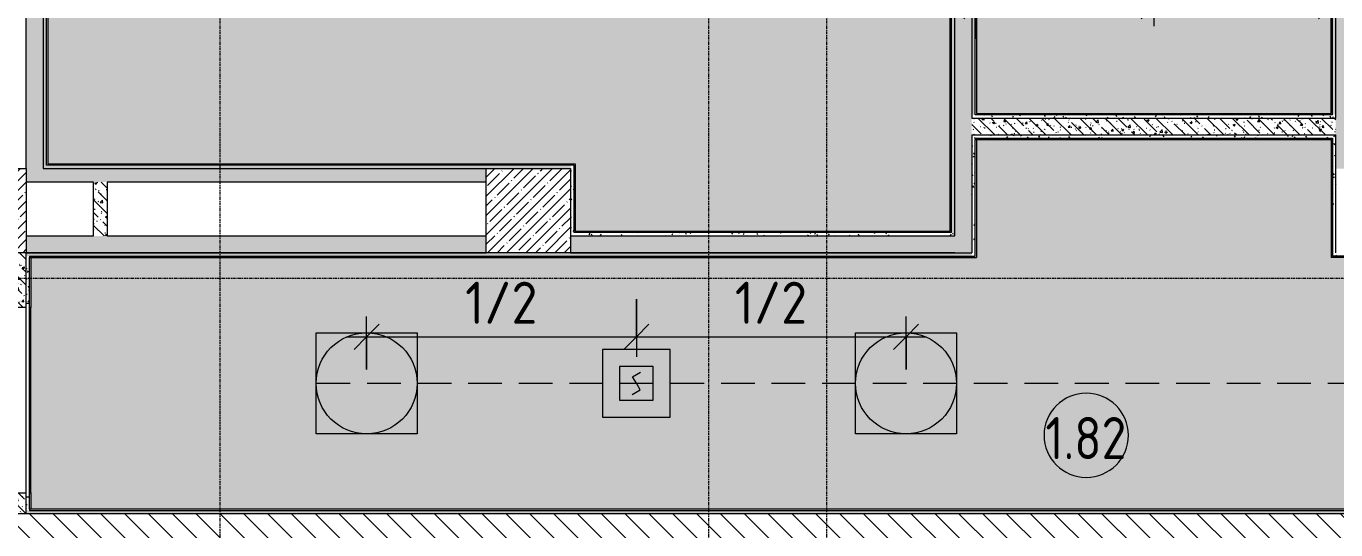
# Model space of a CAD drawing. Header units: millimetres. Extents: x 35928 to 232966, y -8553 to 29000.
# Drawn here: x 70810 to 78580, y 13505 to 16496 of the extents above; entities that cross this region are included whole.
import ezdxf

# ---------------------------------------------------------------- set-up
doc = ezdxf.new("R2010")
doc.units = ezdxf.units.MM
doc.linetypes.add('ADSK_Штрих_ш2 п1', pattern=[300, 200, -100])
doc.linetypes.add('Осевая', pattern=[31.75, 6.35, -4.7625, 15.875, -4.7625])
for name, color, linetype, lineweight in [('A-ANNO-DIMS', 7, 'Continuous', 9), ('A-ANNO-DIMS-100', 7, 'Continuous', 9), ('A-ANNO-NOTE', 7, 'Continuous', 9), ('A-AREA-IDEN', 7, 'Continuous', 9), ('A-DETL-2', 7, 'ADSK_Штрих_ш2 п1', 9), ('A-WALL', 7, 'Continuous', 9), ('I-WALL', 7, 'Continuous', 9), ('Q-SPCQ', 7, 'Continuous', 9), ('S-COLS', 7, 'Continuous', 9), ('Оси-2', 7, 'Осевая', 9)]:
    doc.layers.add(name, color=color, linetype=linetype, lineweight=lineweight)
doc.layers.add('A-CLNG-PATT-1', color=7, linetype='Continuous', lineweight=9, transparency=1)
for name, color, linetype, lineweight, true_color in [('A-WALL-1', 7, 'Continuous', 9, 0x3c3c3c), ('A-WALL-FNSH-1', 7, 'Continuous', 9, 0x3c3c3c), ('I-WALL-1', 7, 'Continuous', 9, 0x535353), ('Q-SPCQ-4', 1, 'Continuous', 9, 0xff0000), ('S-COLS-1', 9, 'Continuous', 9, 0x808080), ('S-COLS-2', 7, 'Continuous', 9, 0x3c3c3c)]:
    doc.layers.add(name, color=color, linetype=linetype, lineweight=lineweight, true_color=true_color)
doc.styles.add('GOST Common', font='GOST_Common.ttf', dxfattribs={"width": 0.9, "height": 250})
doc.styles.add('ISOCPEUR', font='isocpeur.ttf', dxfattribs={"width": 0.9, "height": 250})
doc.dimstyles.new('ISO-2_5_0_9К_БОЛЬШОЙ', dxfattribs={"dimscale": 304.8, "dimtxt": 248.995294, "dimasz": 0.492126, "dimexe": 0.393701, "dimexo": 0.984252, "dimgap": 0, "dimtad": 1, "dimdec": 0, "dimrnd": 10, "dimzin": 0, "dimdsep": 46, "dimtxsty": 'ISOCPEUR', "dimblk1": 'OBLIQUE', "dimblk2": 'OBLIQUE', "dimsah": 1, "dimcen": 0.09, "dimdle": 0.393701, "dimazin": 0, "dimtfac": 1, "dimtdec": 4, "dimtix": 1, "dimtmove": 0, "dimatfit": 3, "dimfxl": 1, "dimtvp": 1, "dimtolj": 1, "dimtzin": 0, "dimarcsym": 2})
pattern_1 = [(135, (0, 0), (-75.43415, -75.43415), [106.68, -17.78, 3.556, -17.78]), (135, (0, 75.39), (-75.43415, -75.43415), []), (50, (0, 0), (127.52922, -11.15758), [13.335, -146.685]), (355, (0, 0), (-24.66966, 133.74002), [10.668, -117.348]), (100.451, (10.63, -0.93), (102.85973, 122.58178), [11.333, -124.663]), (46.184, (0, 35.56), (189.75516, -29.43036), [20.002, -220.027]), (96.636, (15.81, 33.1), (166.1822, 173.1996), [17, -186.995]), (351.184, (0, 35.56), (166.18393, 173.19757), [16.002, -176.022]), (21, (17.78, 26.67), (106.13027, -71.58603), [13.335, -146.685]), (326, (17.78, 26.67), (43.26188, 128.93175), [10.668, -117.348]), (71.451, (26.62, 20.7), (149.39198, 57.34505), [11.333, -124.663]), (37.5, (0, 0), (2.162228, 59.188357), [3.353, -112.573, 3.353, -115.773, -117.792]), (37.5, (0, 0), (2.162228, 59.188357), [-235.052, 3.353, -114.44]), (7.5, (0, 0), (46.773857, 70.12615), [3.353, -64.567, 3.353, -109.906, -44.894]), (7.5, (0, 0), (46.773857, 70.12615), [-181.178, 3.353, -41.542]), (327.5, (-39.65, 0), (94.91367, -4.010093), [3.353, -41.097, 3.353, -135.331, -184.023]), (327.5, (-39.65, 0), (94.91367, -4.010093), [-183.134, 3.353, -180.67]), (317.5, (-57.43, 0), (103.69057, 17.79882), [3.353, -54.432, 3.353, -88.748, -130.683]), (317.5, (-57.43, 0), (103.69057, 17.79882), [-149.885, 3.353, -127.33])]
pattern_2 = [(0, (0, 0), (121.92, 30.48), [10.058, -81.382, 10.058, -81.382, -487.68]), (0, (0, 0), (121.92, 30.48), [-182.88, 10.058, -172.822, 10.058, -81.382, -213.36]), (0, (0, 0), (121.92, 30.48), [-457.2, 10.058, -50.902, 10.058, -142.342]), (120, (45.72, 15.24), (-87.356454, 90.345817), [10.058, -81.382, 10.058, -81.382, -487.68]), (120, (45.72, 15.24), (-87.356454, 90.345817), [-182.88, 10.058, -172.822, 10.058, -81.382, -213.36]), (120, (45.72, 15.24), (-87.356454, 90.345817), [-457.2, 10.058, -50.902, 10.058, -142.342]), (240, (60.96, 76.2), (-34.563546, -120.825817), [10.058, -81.382, 10.058, -81.382, -487.68]), (240, (60.96, 76.2), (-34.563546, -120.825817), [-182.88, 10.058, -172.822, 10.058, -81.382, -213.36]), (240, (60.96, 76.2), (-34.563546, -120.825817), [-457.2, 10.058, -50.902, 10.058, -142.342])]

# ---------------------------------------------------------------- blocks, each defined once
blk = doc.blocks.new('BSC_Колонна _Прямоугольная - 500х500-V28-Сводный план потолков 1 этажа в осях 12-23')
at = {"layer": 'S-COLS-1'}
h = blk.add_hatch(dxfattribs=at)
h.set_pattern_fill('FP_44', color=256, style=0, pattern_type=2)
h.set_pattern_definition([(45, (-70560, -15400), (-57.02463, 57.02463), []), (45, (-70502.975, -15400), (-57.02463, 57.02463), [100.806, -20.161, 3.353, -16.808])])
h.paths.add_polyline_path([(-250, -250), (250, -250), (250, 250), (-250, 250), (-250, 170.6)])
at = {"layer": 'S-COLS-2'}
for p, q in [((-250, 250), (250, 250)), ((-250, -250), (-250, 250)), ((250, 250), (250, -250)), ((250, -250), (-250, -250))]:
    blk.add_line(p, q, dxfattribs=at)
blk = doc.blocks.new('BSC_Колонна _Прямоугольная - 500х500-V29-Сводный план потолков 1 этажа в осях 12-23')
at = {"layer": 'S-COLS-1'}
h = blk.add_hatch(dxfattribs=at)
h.set_pattern_fill('FP_45', color=256, style=0, pattern_type=2)
h.set_pattern_definition([(45, (-73790, -15400), (-57.02463, 57.02463), []), (45, (-73732.975, -15400), (-57.02463, 57.02463), [100.806, -20.161, 3.353, -16.808])])
h.paths.add_polyline_path([(-250, -250), (250, -250), (250, 250), (-250, 250)])
at = {"layer": 'S-COLS-2'}
for p, q in [((-250, 250), (250, 250)), ((-250, -250), (-250, 250)), ((250, 250), (250, -250)), ((250, -250), (-250, -250))]:
    blk.add_line(p, q, dxfattribs=at)
blk = doc.blocks.new('Извещатель потолочный - Монтируемые на перекрытии-30363648-Сводный план потолков 1 этажа в осях 12-23')
at = {"layer": 'Q-SPCQ'}
for p, q in [((-300, 300), (-300, -100)), ((100, 300), (-300, 300)), ((100, -100), (100, 300)), ((0, 200), (-200, 200)), ((-200, 200), (-200, 0)), ((-122.5, 139), (-74.9, 166.5)), ((0, 0), (0, 200)), ((-100, 100), (-122.5, 139)), ((-77.5, 61), (-100, 100)), ((-200, 0), (0, 0)), ((-125.1, 33.5), (-77.5, 61)), ((-300, -100), (100, -100))]:
    blk.add_line(p, q, dxfattribs=at)
blk = doc.blocks.new('Марка_Помещения - Номер-25198446-Сводный план потолков 1 этажа в осях 12-23')
at = {"layer": 'A-AREA-IDEN'}
for start, end in [(360, 180), (180, 360)]:
    blk.add_arc((0, 0), 2.5, start, end, dxfattribs=at)
blk = doc.blocks.new('DIMBLOCK104-Сводный план потолков 1 этажа в осях 12-23')
at = {"layer": 'A-ANNO-DIMS-100'}
for p, q in [((74430, 14875), (74430, 14531.8)), ((74430, 14651.8), (74430, 14875)), ((72830, 14457.8), (72830, 14771.8)), ((72710, 14651.8), (74430, 14651.8)), ((72830, 14651.8), (72830, 14457.8))]:
    blk.add_line(p, q, dxfattribs=at)
at = {"layer": 'A-ANNO-DIMS-100', "lineweight": 20}
for p, q in [((72830, 14651.8), (72905, 14726.8)), ((74430, 14651.8), (74505, 14726.8)), ((72830, 14651.8), (72755, 14576.8)), ((74430, 14651.8), (74355, 14576.8))]:
    blk.add_line(p, q, dxfattribs=at)
at = {"layer": 'A-ANNO-DIMS-100', "color": 0, "insert": (73414.5, 14978.4), "char_height": 250, "width": 517.144, "attachment_point": 1, "line_spacing_factor": 1.149209, "style": 'ISOCPEUR'}
blk.add_mtext('1/2', dxfattribs=at)
blk = doc.blocks.new('_Oblique')
at = {"color": 0, "linetype": 'ByBlock', "lineweight": -2}
blk.add_line((-0.5, -0.5), (0.5, 0.5), dxfattribs=at)
blk = doc.blocks.new('DIMBLOCK105-Сводный план потолков 1 этажа в осях 12-23')
at = {"layer": 'A-ANNO-DIMS-100'}
for p, q in [((74430, 14875), (74430, 14531.8)), ((74430, 14651.8), (74430, 14875)), ((76030, 14457.8), (76030, 14771.8)), ((74430, 14651.8), (76150, 14651.8)), ((76030, 14651.8), (76030, 14457.8))]:
    blk.add_line(p, q, dxfattribs=at)
at = {"layer": 'A-ANNO-DIMS-100', "lineweight": 20}
for p, q in [((74430, 14651.8), (74505, 14726.8)), ((76030, 14651.8), (76105, 14726.8)), ((74430, 14651.8), (74355, 14576.8)), ((76030, 14651.8), (75955, 14576.8))]:
    blk.add_line(p, q, dxfattribs=at)
at = {"layer": 'A-ANNO-DIMS-100', "color": 0, "insert": (75014.5, 14978.4), "char_height": 250, "width": 517.144, "attachment_point": 1, "line_spacing_factor": 1.149209, "style": 'ISOCPEUR'}
blk.add_mtext('1/2', dxfattribs=at)
blk = doc.blocks.new('DIMBLOCK145-Сводный план потолков 1 этажа в осях 12-23')
at = {"layer": 'A-ANNO-DIMS-100'}
for p, q in [((77499.8, 17971), (77499.8, 16495.1)), ((77499.8, 16615.1), (77499.8, 17971)), ((76447.8, 16421.2), (76447.8, 16735.1)), ((76327.8, 16615.1), (77499.8, 16615.1)), ((76447.8, 16615.1), (76447.8, 16421.2))]:
    blk.add_line(p, q, dxfattribs=at)
at = {"layer": 'A-ANNO-DIMS-100', "lineweight": 20}
for p, q in [((76447.8, 16615.1), (76522.8, 16690.1)), ((77499.8, 16615.1), (77574.8, 16690.1)), ((76447.8, 16615.1), (76372.8, 16540.1)), ((77499.8, 16615.1), (77424.8, 16540.1))]:
    blk.add_line(p, q, dxfattribs=at)
at = {"layer": 'A-ANNO-DIMS-100', "color": 0, "insert": (76758.3, 16941.7), "char_height": 250, "width": 517.144, "attachment_point": 1, "line_spacing_factor": 1.149209, "style": 'ISOCPEUR'}
blk.add_mtext('1/2', dxfattribs=at)
blk = doc.blocks.new('DIMBLOCK146-Сводный план потолков 1 этажа в осях 12-23')
at = {"layer": 'A-ANNO-DIMS-100'}
for p, q in [((77499.8, 17971), (77499.8, 16495.1)), ((77499.8, 16615.1), (77499.8, 17971)), ((78551.8, 16421.2), (78551.8, 16735.1)), ((77499.8, 16615.1), (78671.8, 16615.1)), ((78551.8, 16615.1), (78551.8, 16421.2))]:
    blk.add_line(p, q, dxfattribs=at)
at = {"layer": 'A-ANNO-DIMS-100', "lineweight": 20}
for p, q in [((77499.8, 16615.1), (77574.8, 16690.1)), ((78551.8, 16615.1), (78626.8, 16690.1)), ((77499.8, 16615.1), (77424.8, 16540.1)), ((78551.8, 16615.1), (78476.8, 16540.1))]:
    blk.add_line(p, q, dxfattribs=at)
at = {"layer": 'A-ANNO-DIMS-100', "color": 0, "insert": (77810.3, 16941.7), "char_height": 250, "width": 517.144, "attachment_point": 1, "line_spacing_factor": 1.149209, "style": 'ISOCPEUR'}
blk.add_mtext('1/2', dxfattribs=at)

msp = doc.modelspace()

# ---------------------------------------------------------------- hatches: boundary and pattern name
at = {"layer": 'A-CLNG-PATT-1'}
h = msp.add_hatch(color=256, dxfattribs=at)
h.paths.add_polyline_path([(76255, 15278), (76291.8, 15278), (76291.8, 21022), (70938, 21022), (70938, 19128), (71338, 19128), (71338, 18572), (70938, 18572), (70938, 15678), (74068, 15678), (74068.3, 15278), (76092.2, 15278)])
h.paths.add_polyline_path([(73521.5, 18572), (73512, 18572), (73512, 19128), (74068, 19128), (74068, 18572), (73540, 18572)])
for points in [[(78551.8, 15978), (78551.8, 21022), (76827.5, 21022), (76827.5, 20442), (76447.8, 20442), (76447.8, 15978), (77544.7, 15978)], [(84480, 13628), (84480, 15046.2), (84328.5, 15122), (81022, 15122), (81022, 15522), (79108, 15522), (79108, 15122), (78552, 15122), (78552, 15822), (76447.8, 15822), (76447.8, 15122), (70838, 15122), (70838, 13628), (84461.7, 13628)]]:
    msp.add_hatch(color=256, dxfattribs=at).paths.add_polyline_path(points)
at = {"layer": 'I-WALL'}
h = msp.add_hatch(dxfattribs=at)
h.set_pattern_fill('FP_22', color=256, style=0, pattern_type=2)
h.set_pattern_definition(pattern_1)
h.paths.add_polyline_path([(78579.8, 15150), (78580, 15150.8), (78580, 15650), (78679.8, 15650), (78679.8, 18600), (78580, 18600), (78580, 19100), (78679.8, 19100), (78679.8, 21150), (78579.8, 21150), (78579.8, 15570.6)])
h = msp.add_hatch(dxfattribs=at)
h.set_pattern_fill('FP_22', color=256, style=0, pattern_type=2)
h.set_pattern_definition(pattern_1)
h.paths.add_polyline_path([(70910, 15570), (70910, 21050), (70810, 21050), (70810, 15570)])
h = msp.add_hatch(dxfattribs=at)
h.set_pattern_fill('FP_58', color=256, style=0, pattern_type=2)
h.set_pattern_definition(pattern_2)
h.paths.add_polyline_path([(76319.8, 15270), (76319.8, 21030), (76299.8, 21030), (76299.8, 15270)])
h = msp.add_hatch(dxfattribs=at)
h.set_pattern_fill('FP_22', color=256, style=0, pattern_type=2)
h.set_pattern_definition(pattern_1)
h.paths.add_polyline_path([(76319.8, 15150), (76419.8, 15150), (76419.8, 21050), (76319.8, 21050), (76319.8, 15250)])
h = msp.add_hatch(dxfattribs=at)
h.set_pattern_fill('FP_58', color=256, style=0, pattern_type=2)
h.set_pattern_definition(pattern_2)
h.paths.add_polyline_path([(78579.8, 15970), (78579.8, 21050), (78559.8, 21050), (78559.8, 15970)])
h = msp.add_hatch(dxfattribs=at)
h.set_pattern_fill('FP_58', color=256, style=0, pattern_type=2)
h.set_pattern_definition(pattern_2)
h.paths.add_polyline_path([(76439.8, 15970), (76439.8, 20450), (76419.8, 20450), (76419.8, 15970)])
h = msp.add_hatch(dxfattribs=at)
h.set_pattern_fill('FP_58', color=256, style=0, pattern_type=2)
h.set_pattern_definition(pattern_2)
h.paths.add_polyline_path([(70930, 15670), (70930, 18600), (70910, 18600), (70910, 15670)])
h = msp.add_hatch(dxfattribs=at)
h.set_pattern_fill('FP_58', color=256, style=0, pattern_type=2)
h.set_pattern_definition(pattern_2)
h.paths.add_polyline_path([(78579.8, 15950), (78579.8, 15970), (76419.8, 15970), (76419.8, 15950), (77544.7, 15950)])
h = msp.add_hatch(dxfattribs=at)
h.set_pattern_fill('FP_22', color=256, style=0, pattern_type=2)
h.set_pattern_definition(pattern_1)
h.paths.add_polyline_path([(78579.8, 15850), (78579.8, 15950), (76419.8, 15950), (76419.8, 15850), (77544.7, 15850)])
h = msp.add_hatch(dxfattribs=at)
h.set_pattern_fill('FP_58', color=256, style=0, pattern_type=2)
h.set_pattern_definition(pattern_2)
h.paths.add_polyline_path([(78560, 15830), (78560, 15850), (76419.8, 15850), (76419.8, 15830), (78552, 15830)])
h = msp.add_hatch(dxfattribs=at)
h.set_pattern_fill('FP_58', color=256, style=0, pattern_type=2)
h.set_pattern_definition(pattern_2)
h.paths.add_polyline_path([(76419.8, 15130), (76439.8, 15130), (76439.8, 15830), (76419.8, 15830), (76419.8, 15150)])
h = msp.add_hatch(dxfattribs=at)
h.set_pattern_fill('FP_58', color=256, style=0, pattern_type=2)
h.set_pattern_definition(pattern_2)
h.paths.add_polyline_path([(78579.8, 15150), (78580, 15150), (78580, 15850), (78560, 15850), (78560, 15150)])
h = msp.add_hatch(dxfattribs=at)
h.set_pattern_fill('FP_58', color=256, style=0, pattern_type=2)
h.set_pattern_definition(pattern_2)
h.paths.add_polyline_path([(74040, 15650), (74040, 15670), (70910, 15670), (70910, 15650), (73540, 15650)])
h = msp.add_hatch(dxfattribs=at)
h.set_pattern_fill('FP_22', color=256, style=0, pattern_type=2)
h.set_pattern_definition(pattern_1)
h.paths.add_polyline_path([(73540, 15570), (73540, 15650), (70910, 15650), (70910, 15570), (73187.1, 15570)])
h = msp.add_hatch(dxfattribs=at)
h.set_pattern_fill('FP_58', color=256, style=0, pattern_type=2)
h.set_pattern_definition(pattern_2)
h.paths.add_polyline_path([(74040, 15270), (74060, 15270), (74060, 15670), (74040, 15670), (74040, 15650)])
h = msp.add_hatch(dxfattribs=at)
h.set_pattern_fill('FP_22', color=256, style=0, pattern_type=2)
h.set_pattern_definition(pattern_1)
h.paths.add_polyline_path([(71290, 15250), (71290, 15570), (71210, 15570), (71210, 15250)])
h = msp.add_hatch(dxfattribs=at)
h.set_pattern_fill('FP_22', color=256, style=0, pattern_type=2)
h.set_pattern_definition(pattern_1)
h.paths.add_polyline_path([(76092.2, 15150), (76319.8, 15150), (76319.8, 15250), (74040, 15250), (74040, 15150)])
h.paths.add_polyline_path([(73540, 15150), (73540, 15250), (70810, 15250), (70810, 15150), (73187.1, 15150)])
h = msp.add_hatch(dxfattribs=at)
h.set_pattern_fill('FP_58', color=256, style=0, pattern_type=2)
h.set_pattern_definition(pattern_2)
h.paths.add_polyline_path([(76319.8, 15250), (76319.8, 15270), (74040, 15270), (74040, 15250), (76092.2, 15250)])
h = msp.add_hatch(dxfattribs=at)
h.set_pattern_fill('FP_22', color=256, style=0, pattern_type=2)
h.set_pattern_definition(pattern_1)
h.paths.add_polyline_path([(70810, 13600), (70810, 13725), (70710, 13725), (70710, 13600)])
h.paths.add_polyline_path([(70710, 14825), (70810, 14825), (70810, 15150), (70710, 15150), (70710, 15106.2)])
h = msp.add_hatch(dxfattribs=at)
h.set_pattern_fill('FP_58', color=256, style=0, pattern_type=2)
h.set_pattern_definition(pattern_2)
h.paths.add_polyline_path([(76419.8, 15130), (76419.8, 15150), (70810, 15150), (70810, 15130), (76092.2, 15130)])
h = msp.add_hatch(dxfattribs=at)
h.set_pattern_fill('FP_58', color=256, style=0, pattern_type=2)
h.set_pattern_definition(pattern_2)
h.paths.add_polyline_path([(70810, 13620), (70830, 13620), (70830, 13700), (70810, 13700)])
h.paths.add_polyline_path([(70810, 14850), (70830, 14850), (70830, 15130), (70810, 15130), (70810, 15106.2)])
h = msp.add_hatch(dxfattribs=at)
h.set_pattern_fill('FP_58', color=256, style=0, pattern_type=2)
h.set_pattern_definition(pattern_2)
h.paths.add_polyline_path([(78560, 15130), (78579.8, 15150), (78560, 15150)])
h.paths.add_polyline_path([(79080, 15130), (79080, 15150), (78580, 15150), (78560, 15130), (78997.2, 15130)])
h = msp.add_hatch(dxfattribs=at)
h.set_pattern_fill('FP_20', color=256, style=0, pattern_type=2)
h.set_pattern_definition([(135, (0, 0), (-70.71068, -70.71068), [])])
h.paths.add_polyline_path([(84490.7, 13400), (84490.7, 13600), (68650, 13600), (68650, 13400), (84081, 13400)])
h = msp.add_hatch(dxfattribs=at)
h.set_pattern_fill('FP_58', color=256, style=0, pattern_type=2)
h.set_pattern_definition(pattern_2)
h.paths.add_polyline_path([(84490.7, 13600), (84490.7, 13620), (70810, 13620), (70810, 13600), (84081, 13600)])

# ---------------------------------------------------------------- linework, layer by layer
at = {"layer": 'A-ANNO-NOTE'}
for p, q in [((72530, 14675), (73130, 14675)), ((72530, 14075), (72530, 14675)), ((73130, 14675), (73130, 14075)), ((75730, 14675), (76330, 14675)), ((75730, 14075), (75730, 14675)), ((76330, 14675), (76330, 14075)), ((73130, 14075), (72530, 14075)), ((76330, 14075), (75730, 14075))]:
    msp.add_line(p, q, dxfattribs=at)
for centre in [(72830, 14375), (76030, 14375)]:
    msp.add_circle(centre, 300, dxfattribs=at)
at = {"layer": 'A-DETL-2'}
msp.add_line((72532.5, 14375), (82909, 14375), dxfattribs=at)
at = {"layer": 'A-WALL'}
for p, q in [((76299.8, 15270), (76299.8, 21030)), ((78559.8, 15970), (78559.8, 21030)), ((76439.8, 15970), (76439.8, 20450)), ((70930, 15670), (70930, 18580)), ((78559.8, 15970), (76439.8, 15970)), ((76439.8, 15830), (78560, 15830)), ((78560, 15830), (78560, 15150)), ((74060, 15670), (70930, 15670)), ((74060, 15670), (74060, 15270)), ((76299.8, 15270), (74060, 15270)), ((70830, 15130), (76419.8, 15130)), ((70830, 13620), (84490.7, 13620))]:
    msp.add_line(p, q, dxfattribs=at)
at = {"layer": 'A-WALL-1'}
for p, q in [((76319.8, 15250), (76319.8, 21050)), ((78579.8, 15950), (78579.8, 21050)), ((70810, 15650), (70810, 20650)), ((76419.8, 20470), (76419.8, 15950)), ((70910, 18600), (70910, 15650)), ((76419.8, 15950), (78579.8, 15950)), ((76419.8, 15850), (76419.8, 15150)), ((76419.8, 15850), (78580, 15850)), ((76439.8, 15830), (76439.8, 15822)), ((78579.8, 15150), (78579.8, 15850)), ((70910, 15650), (73540, 15650)), ((71210, 15570), (70810, 15570)), ((71210, 15250), (71210, 15570)), ((71290, 15570), (71290, 15250)), ((73540, 15570), (71290, 15570)), ((70810, 15250), (71210, 15250)), ((71290, 15250), (73540, 15250)), ((74040, 15250), (76319.8, 15250)), ((73540, 15150), (70810, 15150)), ((70810, 15150), (73540, 15150)), ((70810, 14825), (70810, 15150)), ((70830, 15130), (70830, 15122)), ((76319.8, 15150), (74040, 15150)), ((74040, 15150), (76419.8, 15150)), ((79100, 15130), (78560, 15130)), ((70830, 14850), (70810, 14850)), ((70810, 14825), (70710, 14825)), ((70710, 13725), (70810, 13725)), ((70810, 13600), (70810, 13725)), ((70810, 13700), (70830, 13700)), ((84490.7, 13600), (66560, 13600)), ((70830, 13628), (70830, 13620))]:
    msp.add_line(p, q, dxfattribs=at)
at = {"layer": 'A-WALL-FNSH-1'}
for p, q in [((76291.8, 15278), (76291.8, 21022)), ((78551.8, 15978), (78551.8, 21022)), ((76447.8, 20442), (76447.8, 15978)), ((70938, 18572), (70938, 15678)), ((76447.8, 15978), (78551.8, 15978)), ((76439.8, 15130), (76439.8, 15822)), ((76439.8, 15822), (78552, 15822)), ((76447.8, 15822), (76447.8, 15122)), ((78552, 15830), (78552, 15122)), ((70938, 15678), (74068, 15678)), ((74068, 15678), (74068, 15278)), ((74068, 15278), (76291.8, 15278)), ((70830, 14825), (70830, 15122)), ((70830, 15122), (76447.8, 15122)), ((70838, 15122), (70838, 14825)), ((76419.8, 15130), (76439.8, 15130)), ((79108, 15122), (78552, 15122)), ((78560, 15150), (78560, 15130)), ((70838, 14825), (70830, 14825)), ((70830, 13628), (70830, 13725)), ((70830, 13725), (70838, 13725)), ((70838, 13725), (70838, 13628)), ((84490.7, 13628), (70830, 13628))]:
    msp.add_line(p, q, dxfattribs=at)
at = {"layer": 'I-WALL-1'}
for p, q in [((70810, 13725), (70810, 14825)), ((70830, 13725), (70830, 14825)), ((70838, 13725), (70838, 14825))]:
    msp.add_line(p, q, dxfattribs=at)
at = {"layer": 'Оси-2'}
for p, q in [((75560, 593.7), (75560, 25078.1)), ((71960, 593.7), (71960, 24898.1)), ((74860, 593.7), (74860, 24898.1)), ((39228, 15000), (81700, 15000))]:
    msp.add_line(p, q, dxfattribs=at)

# ---------------------------------------------------------------- block references
at = {"layer": 'A-AREA-IDEN', "xscale": 99.99999999999993, "yscale": 99.99999999999993, "zscale": 99.99999999999993}
msp.add_blockref('Марка_Помещения - Номер-25198446-Сводный план потолков 1 этажа в осях 12-23', (77099.2, 14066.4), dxfattribs=at)
at = {"layer": 'Q-SPCQ-4'}
msp.add_blockref('Извещатель потолочный - Монтируемые на перекрытии-30363648-Сводный план потолков 1 этажа в осях 12-23', (74530, 14275), dxfattribs=at)
at = {"layer": 'S-COLS'}
for name, p in [('BSC_Колонна _Прямоугольная - 500х500-V28-Сводный план потолков 1 этажа в осях 12-23', (70560, 15400)), ('BSC_Колонна _Прямоугольная - 500х500-V29-Сводный план потолков 1 этажа в осях 12-23', (73790, 15400))]:
    msp.add_blockref(name, p, dxfattribs=at)

# ---------------------------------------------------------------- texts
at = {"layer": 'A-AREA-IDEN', "insert": (76857.3, 14174.9), "char_height": 250, "width": 606.076, "attachment_point": 1, "style": 'GOST Common'}
msp.add_mtext('1.82', dxfattribs=at)

# ---------------------------------------------------------------- dimensions: what is measured, and where the dimension line sits
at = {"layer": 'A-ANNO-DIMS'}
for base, p1, p2, override, picture, middle in [((77499.8, 16615.1), (76447.8, 16721.2), (77499.8, 18271), {"dimpost": '<>', "dimfxl": 1873.13978}, 'DIMBLOCK145-Сводный план потолков 1 этажа в осях 12-23', (76973.8, 16740.1)), ((78551.8, 16615.1), (77499.8, 18271), (78551.8, 16721.2), {"dimpost": '<>', "dimfxl": 1873.13978}, 'DIMBLOCK146-Сводный план потолков 1 этажа в осях 12-23', (78025.8, 16740.1)), ((74430, 14651.8), (72830, 14757.8), (74430, 14575), {"dimpost": '<>', "dimfxl": 1610.411515}, 'DIMBLOCK104-Сводный план потолков 1 этажа в осях 12-23', (73630, 14776.8)), ((76030, 14651.8), (74430, 14575), (76030, 14757.8), {"dimpost": '<>', "dimfxl": 1610.411515}, 'DIMBLOCK105-Сводный план потолков 1 этажа в осях 12-23', (75230, 14776.8))]:
    dim = msp.add_linear_dim(base=base, p1=p1, p2=p2, text='1/2', dimstyle='ISO-2_5_0_9К_БОЛЬШОЙ', override=override, dxfattribs=at)
    dim.commit()
    dim.dimension.update_dxf_attribs({"geometry": picture, "text_midpoint": middle})

doc.saveas('drawing.dxf')
